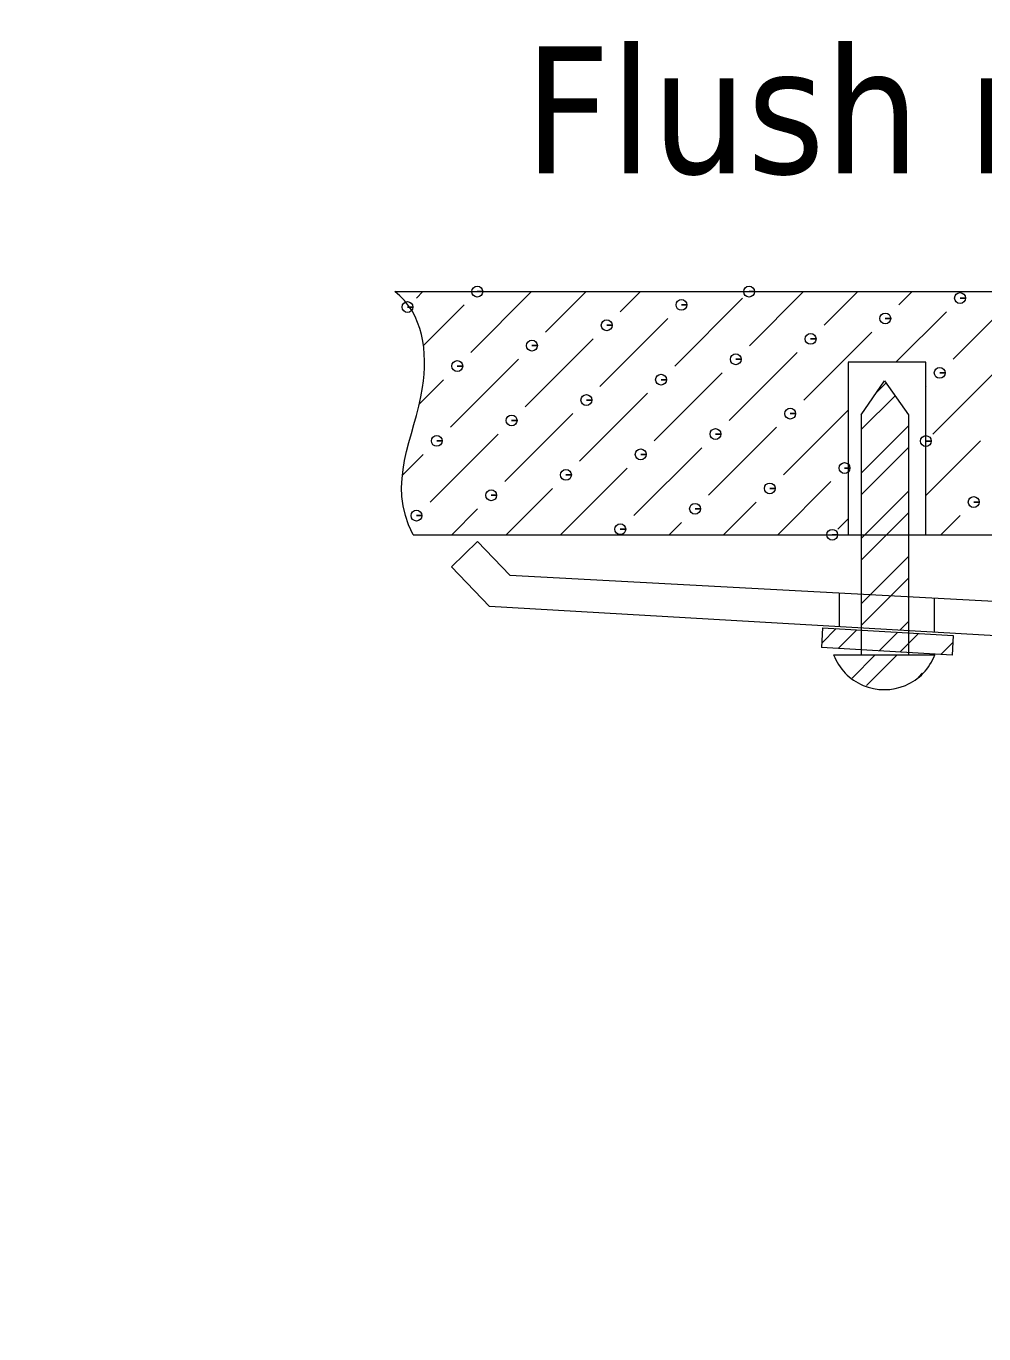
# Model space of a CAD drawing. Extents: x 2941 to 4341, y 9759 to 10726.
# Drawn here: x 3836.5 to 3874.8, y 10144.6 to 10196.9 of the extents above; entities that cross this region are included whole.
import ezdxf

# ---------------------------------------------------------------- set-up
doc = ezdxf.new("R2010")
doc.units = 0
doc.layers.get('0').update_dxf_attribs({"linetype": 'CONTINUOUS', "lineweight": 30})
doc.layers.get('Defpoints').update_dxf_attribs({"linetype": 'CONTINUOUS'})
doc.layers.add('細實線', color=1, linetype='CONTINUOUS', lineweight=13)
doc.styles.add('DIM', font='txt.shx', dxfattribs={"width": 0.7, "bigfont": 'chineset.shx'})
doc.styles.get("Standard").update_dxf_attribs({"font": 'PMingLiU.ttf', "height": 3.5})
doc.dimstyles.new('mm+in', dxfattribs={"dimscale": 3, "dimtxt": 5, "dimasz": 4, "dimexe": 1.25, "dimexo": 0.625, "dimgap": 2, "dimtad": 1, "dimtxsty": 'DIM', "dimcen": 0, "dimclrd": 1, "dimclre": 1, "dimclrt": 3, "dimadec": 0, "dimazin": 0, "dimtfac": 1, "dimtofl": 0, "dimtmove": 0, "dimatfit": 3, "dimfxl": 1, "dimlwd": -1, "dimarcsym": 0})

# ---------------------------------------------------------------- blocks, each defined once
blk = doc.blocks.new('*D9')
at = {"color": 1, "lineweight": -2}
for p, q in [((3591.702, 10511.728), (4035.79, 10511.728)), ((3591.702, 10105.028), (4035.79, 10105.028))]:
    blk.add_line(p, q, dxfattribs=at)
at = {"color": 1}
blk.add_line((4032.04, 10499.728), (4032.04, 10117.028), dxfattribs=at)
for points in [[(4034.04, 10499.728), (4030.04, 10499.728), (4032.04, 10511.728)], [(4030.04, 10117.028), (4034.04, 10117.028), (4032.04, 10105.028)]]:
    blk.add_solid(points, dxfattribs=at)
at = {"layer": 'Defpoints', "color": 0}
for p in [(3589.827, 10511.728), (3589.827, 10105.028), (4032.04, 10105.028)]:
    blk.add_point(p, dxfattribs=at)
at = {"color": 3, "insert": (4017.29, 10308.378), "char_height": 15, "attachment_point": 5, "rotation": 90, "style": 'DIM'}
blk.add_mtext('406,7mm [16"]', dxfattribs=at)
blk = doc.blocks.new('*D10')
at = {"color": 1, "lineweight": -2}
for p, q in [((3591.702, 10518.078), (4075.503, 10518.078)), ((3591.702, 10098.678), (4075.503, 10098.678))]:
    blk.add_line(p, q, dxfattribs=at)
at = {"color": 1}
blk.add_line((4071.753, 10506.078), (4071.753, 10110.678), dxfattribs=at)
for points in [[(4073.753, 10506.078), (4069.753, 10506.078), (4071.753, 10518.078)], [(4069.753, 10110.678), (4073.753, 10110.678), (4071.753, 10098.678)]]:
    blk.add_solid(points, dxfattribs=at)
at = {"layer": 'Defpoints', "color": 0}
for p in [(3589.827, 10518.078), (3589.827, 10098.678), (4071.753, 10098.678)]:
    blk.add_point(p, dxfattribs=at)
at = {"color": 3, "insert": (4057.003, 10308.378), "char_height": 15, "attachment_point": 5, "rotation": 90, "style": 'DIM'}
blk.add_mtext('419,4mm [16 1/2"]', dxfattribs=at)
blk = doc.blocks.new('*D11')
at = {"color": 1, "lineweight": -2}
for p, q in [((3591.702, 10524.428), (4118.05, 10524.428)), ((3591.702, 10092.328), (4118.05, 10092.328))]:
    blk.add_line(p, q, dxfattribs=at)
at = {"color": 1}
blk.add_line((4114.3, 10512.428), (4114.3, 10104.328), dxfattribs=at)
for points in [[(4116.3, 10512.428), (4112.3, 10512.428), (4114.3, 10524.428)], [(4112.3, 10104.328), (4116.3, 10104.328), (4114.3, 10092.328)]]:
    blk.add_solid(points, dxfattribs=at)
at = {"layer": 'Defpoints', "color": 0}
for p in [(3589.827, 10524.428), (3589.827, 10092.328), (4114.3, 10092.328)]:
    blk.add_point(p, dxfattribs=at)
at = {"color": 3, "insert": (4099.55, 10308.378), "char_height": 15, "attachment_point": 5, "rotation": 90, "style": 'DIM'}
blk.add_mtext('432,1mm [17"]', dxfattribs=at)

msp = doc.modelspace()

# ---------------------------------------------------------------- linework, layer by layer
at = {"layer": '細實線'}
for points, knots in [([(3854.51802, 10186.24349), (3854.51802, 10186.24349), (3854.73493, 10186.24349), (3854.73493, 10186.24349), (3854.73493, 10186.24349), (3854.73493, 10186.36315), (3854.63726, 10186.4604), (3854.51802, 10186.4604), (3854.51802, 10186.4604), (3854.39836, 10186.4604), (3854.30111, 10186.36315), (3854.30111, 10186.24349), (3854.30111, 10186.24349), (3854.30111, 10186.12425), (3854.39836, 10186.027), (3854.51802, 10186.027), (3854.51802, 10186.027), (3854.63726, 10186.027), (3854.73493, 10186.12425), (3854.73493, 10186.24349), (3854.73493, 10186.24349), (3854.73493, 10186.24349), (3854.51802, 10186.24349), (3854.51802, 10186.24349)], [0, 0, 0, 0, 0.14285714, 0.14285714, 0.14285714, 0.14285715, 0.28571429, 0.28571429, 0.28571429, 0.2857143, 0.42857143, 0.42857143, 0.42857143, 0.42857144, 0.57142857, 0.57142857, 0.57142857, 0.57142858, 0.71428571, 0.71428571, 0.71428571, 0.71428572, 1, 1, 1, 1]), ([(3865.38643, 10186.24349), (3865.38643, 10186.24349), (3865.60334, 10186.24349), (3865.60334, 10186.24349), (3865.60334, 10186.24349), (3865.60334, 10186.36315), (3865.50609, 10186.4604), (3865.38643, 10186.4604), (3865.38643, 10186.4604), (3865.26719, 10186.4604), (3865.16994, 10186.36315), (3865.16994, 10186.24349), (3865.16994, 10186.24349), (3865.16994, 10186.12425), (3865.26719, 10186.027), (3865.38643, 10186.027), (3865.38643, 10186.027), (3865.50609, 10186.027), (3865.60334, 10186.12425), (3865.60334, 10186.24349), (3865.60334, 10186.24349), (3865.60334, 10186.24349), (3865.38643, 10186.24349), (3865.38643, 10186.24349)], [0, 0, 0, 0, 0.14285714, 0.14285714, 0.14285714, 0.14285715, 0.28571429, 0.28571429, 0.28571429, 0.2857143, 0.42857143, 0.42857143, 0.42857143, 0.42857144, 0.57142857, 0.57142857, 0.57142857, 0.57142858, 0.71428571, 0.71428571, 0.71428571, 0.71428572, 1, 1, 1, 1]), ([(3851.95399, 10176.52476), (3850.85801, 10178.63467), (3852.01614, 10180.37377), (3852.332, 10182.41434), (3852.332, 10182.41434), (3852.54848, 10183.8156), (3852.36624, 10185.3602), (3851.22418, 10186.24095)], [0, 0, 0, 0, 0.33333333, 0.33333333, 0.33333333, 0.33333334, 1, 1, 1, 1]), ([(3862.68328, 10185.71284), (3862.68328, 10185.71284), (3862.90019, 10185.71284), (3862.90019, 10185.71284), (3862.90019, 10185.71284), (3862.90019, 10185.83207), (3862.80252, 10185.92932), (3862.68328, 10185.92932), (3862.68328, 10185.92932), (3862.56362, 10185.92932), (3862.46637, 10185.83207), (3862.46637, 10185.71284), (3862.46637, 10185.71284), (3862.46637, 10185.59318), (3862.56362, 10185.49592), (3862.68328, 10185.49592), (3862.68328, 10185.49592), (3862.80252, 10185.49592), (3862.90019, 10185.59318), (3862.90019, 10185.71284), (3862.90019, 10185.71284), (3862.90019, 10185.71284), (3862.68328, 10185.71284), (3862.68328, 10185.71284)], [0, 0, 0, 0, 0.14285714, 0.14285714, 0.14285714, 0.14285715, 0.28571429, 0.28571429, 0.28571429, 0.2857143, 0.42857143, 0.42857143, 0.42857143, 0.42857144, 0.57142857, 0.57142857, 0.57142857, 0.57142858, 0.71428571, 0.71428571, 0.71428571, 0.71428572, 1, 1, 1, 1]), ([(3873.82145, 10185.98514), (3873.82145, 10185.98514), (3874.03836, 10185.98514), (3874.03836, 10185.98514), (3874.03836, 10185.98514), (3874.03836, 10186.10438), (3873.94111, 10186.20163), (3873.82145, 10186.20163), (3873.82145, 10186.20163), (3873.70221, 10186.20163), (3873.60496, 10186.10438), (3873.60496, 10185.98514), (3873.60496, 10185.98514), (3873.60496, 10185.86548), (3873.70221, 10185.76823), (3873.82145, 10185.76823), (3873.82145, 10185.76823), (3873.94111, 10185.76823), (3874.03836, 10185.86548), (3874.03836, 10185.98514), (3874.03836, 10185.98514), (3874.03836, 10185.98514), (3873.82145, 10185.98514), (3873.82145, 10185.98514)], [0, 0, 0, 0, 0.14285714, 0.14285714, 0.14285714, 0.14285715, 0.28571429, 0.28571429, 0.28571429, 0.2857143, 0.42857143, 0.42857143, 0.42857143, 0.42857144, 0.57142857, 0.57142857, 0.57142857, 0.57142858, 0.71428571, 0.71428571, 0.71428571, 0.71428572, 1, 1, 1, 1]), ([(3851.7282, 10185.62616), (3851.7282, 10185.62616), (3851.94511, 10185.62616), (3851.94511, 10185.62616), (3851.94511, 10185.62616), (3851.94511, 10185.74582), (3851.84786, 10185.84307), (3851.7282, 10185.84307), (3851.7282, 10185.84307), (3851.60896, 10185.84307), (3851.51171, 10185.74582), (3851.51171, 10185.62616), (3851.51171, 10185.62616), (3851.51171, 10185.50692), (3851.60896, 10185.40967), (3851.7282, 10185.40967), (3851.7282, 10185.40967), (3851.84786, 10185.40967), (3851.94511, 10185.50692), (3851.94511, 10185.62616), (3851.94511, 10185.62616), (3851.94511, 10185.62616), (3851.7282, 10185.62616), (3851.7282, 10185.62616)], [0, 0, 0, 0, 0.14285714, 0.14285714, 0.14285714, 0.14285715, 0.28571429, 0.28571429, 0.28571429, 0.2857143, 0.42857143, 0.42857143, 0.42857143, 0.42857144, 0.57142857, 0.57142857, 0.57142857, 0.57142858, 0.71428571, 0.71428571, 0.71428571, 0.71428572, 1, 1, 1, 1]), ([(3870.83247, 10185.16865), (3870.83247, 10185.16865), (3871.04896, 10185.16865), (3871.04896, 10185.16865), (3871.04896, 10185.16865), (3871.04896, 10185.28832), (3870.95171, 10185.38557), (3870.83247, 10185.38557), (3870.83247, 10185.38557), (3870.71281, 10185.38557), (3870.61556, 10185.28832), (3870.61556, 10185.16865), (3870.61556, 10185.16865), (3870.61556, 10185.04942), (3870.71281, 10184.95174), (3870.83247, 10184.95174), (3870.83247, 10184.95174), (3870.95171, 10184.95174), (3871.04896, 10185.04942), (3871.04896, 10185.16865), (3871.04896, 10185.16865), (3871.04896, 10185.16865), (3870.83247, 10185.16865), (3870.83247, 10185.16865)], [0, 0, 0, 0, 0.14285714, 0.14285714, 0.14285714, 0.14285715, 0.28571429, 0.28571429, 0.28571429, 0.2857143, 0.42857143, 0.42857143, 0.42857143, 0.42857144, 0.57142857, 0.57142857, 0.57142857, 0.57142858, 0.71428571, 0.71428571, 0.71428571, 0.71428572, 1, 1, 1, 1]), ([(3859.69388, 10184.89635), (3859.69388, 10184.89635), (3859.91079, 10184.89635), (3859.91079, 10184.89635), (3859.91079, 10184.89635), (3859.91079, 10185.01601), (3859.81354, 10185.11326), (3859.69388, 10185.11326), (3859.69388, 10185.11326), (3859.57464, 10185.11326), (3859.47739, 10185.01601), (3859.47739, 10184.89635), (3859.47739, 10184.89635), (3859.47739, 10184.77711), (3859.57464, 10184.67944), (3859.69388, 10184.67944), (3859.69388, 10184.67944), (3859.81354, 10184.67944), (3859.91079, 10184.77711), (3859.91079, 10184.89635), (3859.91079, 10184.89635), (3859.91079, 10184.89635), (3859.69388, 10184.89635), (3859.69388, 10184.89635)], [0, 0, 0, 0, 0.14285714, 0.14285714, 0.14285714, 0.14285715, 0.28571429, 0.28571429, 0.28571429, 0.2857143, 0.42857143, 0.42857143, 0.42857143, 0.42857144, 0.57142857, 0.57142857, 0.57142857, 0.57142858, 0.71428571, 0.71428571, 0.71428571, 0.71428572, 1, 1, 1, 1]), ([(3867.84518, 10184.35344), (3867.84518, 10184.35344), (3868.06167, 10184.35344), (3868.06167, 10184.35344), (3868.06167, 10184.35344), (3868.06167, 10184.47268), (3867.96442, 10184.56993), (3867.84518, 10184.56993), (3867.84518, 10184.56993), (3867.72552, 10184.56993), (3867.62827, 10184.47268), (3867.62827, 10184.35344), (3867.62827, 10184.35344), (3867.62827, 10184.23378), (3867.72552, 10184.13653), (3867.84518, 10184.13653), (3867.84518, 10184.13653), (3867.96442, 10184.13653), (3868.06167, 10184.23378), (3868.06167, 10184.35344), (3868.06167, 10184.35344), (3868.06167, 10184.35344), (3867.84518, 10184.35344), (3867.84518, 10184.35344)], [0, 0, 0, 0, 0.14285714, 0.14285714, 0.14285714, 0.14285715, 0.28571429, 0.28571429, 0.28571429, 0.2857143, 0.42857143, 0.42857143, 0.42857143, 0.42857144, 0.57142857, 0.57142857, 0.57142857, 0.57142858, 0.71428571, 0.71428571, 0.71428571, 0.71428572, 1, 1, 1, 1]), ([(3856.70447, 10184.08283), (3856.70447, 10184.08283), (3856.92138, 10184.08283), (3856.92138, 10184.08283), (3856.92138, 10184.08283), (3856.92138, 10184.20249), (3856.82413, 10184.29974), (3856.70447, 10184.29974), (3856.70447, 10184.29974), (3856.58524, 10184.29974), (3856.48798, 10184.20249), (3856.48798, 10184.08283), (3856.48798, 10184.08283), (3856.48798, 10183.96359), (3856.58524, 10183.86634), (3856.70447, 10183.86634), (3856.70447, 10183.86634), (3856.82413, 10183.86634), (3856.92138, 10183.96359), (3856.92138, 10184.08283), (3856.92138, 10184.08283), (3856.92138, 10184.08283), (3856.70447, 10184.08283), (3856.70447, 10184.08283)], [0, 0, 0, 0, 0.14285714, 0.14285714, 0.14285714, 0.14285715, 0.28571429, 0.28571429, 0.28571429, 0.2857143, 0.42857143, 0.42857143, 0.42857143, 0.42857144, 0.57142857, 0.57142857, 0.57142857, 0.57142858, 0.71428571, 0.71428571, 0.71428571, 0.71428572, 1, 1, 1, 1]), ([(3853.71718, 10183.26804), (3853.71718, 10183.26804), (3853.9341, 10183.26804), (3853.9341, 10183.26804), (3853.9341, 10183.26804), (3853.9341, 10183.3877), (3853.83685, 10183.48495), (3853.71718, 10183.48495), (3853.71718, 10183.48495), (3853.59795, 10183.48495), (3853.5007, 10183.3877), (3853.5007, 10183.26804), (3853.5007, 10183.26804), (3853.5007, 10183.1488), (3853.59795, 10183.05113), (3853.71718, 10183.05113), (3853.71718, 10183.05113), (3853.83685, 10183.05113), (3853.9341, 10183.1488), (3853.9341, 10183.26804), (3853.9341, 10183.26804), (3853.9341, 10183.26804), (3853.71718, 10183.26804), (3853.71718, 10183.26804)], [0, 0, 0, 0, 0.14285714, 0.14285714, 0.14285714, 0.14285715, 0.28571429, 0.28571429, 0.28571429, 0.2857143, 0.42857143, 0.42857143, 0.42857143, 0.42857144, 0.57142857, 0.57142857, 0.57142857, 0.57142858, 0.71428571, 0.71428571, 0.71428571, 0.71428572, 1, 1, 1, 1]), ([(3864.85578, 10183.53822), (3864.85578, 10183.53822), (3865.07227, 10183.53822), (3865.07227, 10183.53822), (3865.07227, 10183.53822), (3865.07227, 10183.65789), (3864.97501, 10183.75514), (3864.85578, 10183.75514), (3864.85578, 10183.75514), (3864.73612, 10183.75514), (3864.63887, 10183.65789), (3864.63887, 10183.53822), (3864.63887, 10183.53822), (3864.63887, 10183.41899), (3864.73612, 10183.32174), (3864.85578, 10183.32174), (3864.85578, 10183.32174), (3864.97501, 10183.32174), (3865.07227, 10183.41899), (3865.07227, 10183.53822), (3865.07227, 10183.53822), (3865.07227, 10183.53822), (3864.85578, 10183.53822), (3864.85578, 10183.53822)], [0, 0, 0, 0, 0.14285714, 0.14285714, 0.14285714, 0.14285715, 0.28571429, 0.28571429, 0.28571429, 0.2857143, 0.42857143, 0.42857143, 0.42857143, 0.42857144, 0.57142857, 0.57142857, 0.57142857, 0.57142858, 0.71428571, 0.71428571, 0.71428571, 0.71428572, 1, 1, 1, 1]), ([(3861.86637, 10182.72343), (3861.86637, 10182.72343), (3862.08328, 10182.72343), (3862.08328, 10182.72343), (3862.08328, 10182.72343), (3862.08328, 10182.84309), (3861.98603, 10182.94034), (3861.86637, 10182.94034), (3861.86637, 10182.94034), (3861.74714, 10182.94034), (3861.64946, 10182.84309), (3861.64946, 10182.72343), (3861.64946, 10182.72343), (3861.64946, 10182.60419), (3861.74714, 10182.50694), (3861.86637, 10182.50694), (3861.86637, 10182.50694), (3861.98603, 10182.50694), (3862.08328, 10182.60419), (3862.08328, 10182.72343), (3862.08328, 10182.72343), (3862.08328, 10182.72343), (3861.86637, 10182.72343), (3861.86637, 10182.72343)], [0, 0, 0, 0, 0.14285714, 0.14285714, 0.14285714, 0.14285715, 0.28571429, 0.28571429, 0.28571429, 0.2857143, 0.42857143, 0.42857143, 0.42857143, 0.42857144, 0.57142857, 0.57142857, 0.57142857, 0.57142858, 0.71428571, 0.71428571, 0.71428571, 0.71428572, 1, 1, 1, 1]), ([(3873.00666, 10182.99573), (3873.00666, 10182.99573), (3873.22357, 10182.99573), (3873.22357, 10182.99573), (3873.22357, 10182.99573), (3873.22357, 10183.1154), (3873.12632, 10183.21265), (3873.00666, 10183.21265), (3873.00666, 10183.21265), (3872.88742, 10183.21265), (3872.78975, 10183.1154), (3872.78975, 10182.99573), (3872.78975, 10182.99573), (3872.78975, 10182.8765), (3872.88742, 10182.77882), (3873.00666, 10182.77882), (3873.00666, 10182.77882), (3873.12632, 10182.77882), (3873.22357, 10182.8765), (3873.22357, 10182.99573), (3873.22357, 10182.99573), (3873.22357, 10182.99573), (3873.00666, 10182.99573), (3873.00666, 10182.99573)], [0, 0, 0, 0, 0.14285714, 0.14285714, 0.14285714, 0.14285715, 0.28571429, 0.28571429, 0.28571429, 0.2857143, 0.42857143, 0.42857143, 0.42857143, 0.42857144, 0.57142857, 0.57142857, 0.57142857, 0.57142858, 0.71428571, 0.71428571, 0.71428571, 0.71428572, 1, 1, 1, 1]), ([(3858.87908, 10181.90864), (3858.87908, 10181.90864), (3859.096, 10181.90864), (3859.096, 10181.90864), (3859.096, 10181.90864), (3859.096, 10182.02788), (3858.99832, 10182.12513), (3858.87908, 10182.12513), (3858.87908, 10182.12513), (3858.75942, 10182.12513), (3858.66217, 10182.02788), (3858.66217, 10181.90864), (3858.66217, 10181.90864), (3858.66217, 10181.78898), (3858.75942, 10181.69173), (3858.87908, 10181.69173), (3858.87908, 10181.69173), (3858.99832, 10181.69173), (3859.096, 10181.78898), (3859.096, 10181.90864), (3859.096, 10181.90864), (3859.096, 10181.90864), (3858.87908, 10181.90864), (3858.87908, 10181.90864)], [0, 0, 0, 0, 0.14285714, 0.14285714, 0.14285714, 0.14285715, 0.28571429, 0.28571429, 0.28571429, 0.2857143, 0.42857143, 0.42857143, 0.42857143, 0.42857144, 0.57142857, 0.57142857, 0.57142857, 0.57142858, 0.71428571, 0.71428571, 0.71428571, 0.71428572, 1, 1, 1, 1]), ([(3855.88968, 10181.09385), (3855.88968, 10181.09385), (3856.10659, 10181.09385), (3856.10659, 10181.09385), (3856.10659, 10181.09385), (3856.10659, 10181.21309), (3856.00934, 10181.31034), (3855.88968, 10181.31034), (3855.88968, 10181.31034), (3855.77044, 10181.31034), (3855.67319, 10181.21309), (3855.67319, 10181.09385), (3855.67319, 10181.09385), (3855.67319, 10180.97419), (3855.77044, 10180.87694), (3855.88968, 10180.87694), (3855.88968, 10180.87694), (3856.00934, 10180.87694), (3856.10659, 10180.97419), (3856.10659, 10181.09385), (3856.10659, 10181.09385), (3856.10659, 10181.09385), (3855.88968, 10181.09385), (3855.88968, 10181.09385)], [0, 0, 0, 0, 0.14285714, 0.14285714, 0.14285714, 0.14285715, 0.28571429, 0.28571429, 0.28571429, 0.2857143, 0.42857143, 0.42857143, 0.42857143, 0.42857144, 0.57142857, 0.57142857, 0.57142857, 0.57142858, 0.71428571, 0.71428571, 0.71428571, 0.71428572, 1, 1, 1, 1]), ([(3867.02996, 10181.36615), (3867.02996, 10181.36615), (3867.24688, 10181.36615), (3867.24688, 10181.36615), (3867.24688, 10181.36615), (3867.24688, 10181.48539), (3867.14963, 10181.58264), (3867.02996, 10181.58264), (3867.02996, 10181.58264), (3866.91073, 10181.58264), (3866.81348, 10181.48539), (3866.81348, 10181.36615), (3866.81348, 10181.36615), (3866.81348, 10181.24649), (3866.91073, 10181.14924), (3867.02996, 10181.14924), (3867.02996, 10181.14924), (3867.14963, 10181.14924), (3867.24688, 10181.24649), (3867.24688, 10181.36615), (3867.24688, 10181.36615), (3867.24688, 10181.36615), (3867.02996, 10181.36615), (3867.02996, 10181.36615)], [0, 0, 0, 0, 0.14285714, 0.14285714, 0.14285714, 0.14285715, 0.28571429, 0.28571429, 0.28571429, 0.2857143, 0.42857143, 0.42857143, 0.42857143, 0.42857144, 0.57142857, 0.57142857, 0.57142857, 0.57142858, 0.71428571, 0.71428571, 0.71428571, 0.71428572, 1, 1, 1, 1]), ([(3864.04098, 10180.54967), (3864.04098, 10180.54967), (3864.25747, 10180.54967), (3864.25747, 10180.54967), (3864.25747, 10180.54967), (3864.25747, 10180.66891), (3864.16022, 10180.76616), (3864.04098, 10180.76616), (3864.04098, 10180.76616), (3863.92132, 10180.76616), (3863.82407, 10180.66891), (3863.82407, 10180.54967), (3863.82407, 10180.54967), (3863.82407, 10180.43001), (3863.92132, 10180.33276), (3864.04098, 10180.33276), (3864.04098, 10180.33276), (3864.16022, 10180.33276), (3864.25747, 10180.43001), (3864.25747, 10180.54967), (3864.25747, 10180.54967), (3864.25747, 10180.54967), (3864.04098, 10180.54967), (3864.04098, 10180.54967)], [0, 0, 0, 0, 0.14285714, 0.14285714, 0.14285714, 0.14285715, 0.28571429, 0.28571429, 0.28571429, 0.2857143, 0.42857143, 0.42857143, 0.42857143, 0.42857144, 0.57142857, 0.57142857, 0.57142857, 0.57142858, 0.71428571, 0.71428571, 0.71428571, 0.71428572, 1, 1, 1, 1]), ([(3852.90028, 10180.27863), (3852.90028, 10180.27863), (3853.11719, 10180.27863), (3853.11719, 10180.27863), (3853.11719, 10180.27863), (3853.11719, 10180.39829), (3853.01994, 10180.49555), (3852.90028, 10180.49555), (3852.90028, 10180.49555), (3852.78104, 10180.49555), (3852.68379, 10180.39829), (3852.68379, 10180.27863), (3852.68379, 10180.27863), (3852.68379, 10180.1594), (3852.78104, 10180.06215), (3852.90028, 10180.06215), (3852.90028, 10180.06215), (3853.01994, 10180.06215), (3853.11719, 10180.1594), (3853.11719, 10180.27863), (3853.11719, 10180.27863), (3853.11719, 10180.27863), (3852.90028, 10180.27863), (3852.90028, 10180.27863)], [0, 0, 0, 0, 0.14285714, 0.14285714, 0.14285714, 0.14285715, 0.28571429, 0.28571429, 0.28571429, 0.2857143, 0.42857143, 0.42857143, 0.42857143, 0.42857144, 0.57142857, 0.57142857, 0.57142857, 0.57142858, 0.71428571, 0.71428571, 0.71428571, 0.71428572, 1, 1, 1, 1]), ([(3872.45529, 10180.2706), (3872.45529, 10180.2706), (3872.67178, 10180.2706), (3872.67178, 10180.2706), (3872.67178, 10180.2706), (3872.67178, 10180.38984), (3872.57453, 10180.48709), (3872.45529, 10180.48709), (3872.45529, 10180.48709), (3872.33563, 10180.48709), (3872.23838, 10180.38984), (3872.23838, 10180.2706), (3872.23838, 10180.2706), (3872.23838, 10180.15094), (3872.33563, 10180.05369), (3872.45529, 10180.05369), (3872.45529, 10180.05369), (3872.57453, 10180.05369), (3872.67178, 10180.15094), (3872.67178, 10180.2706), (3872.67178, 10180.2706), (3872.67178, 10180.2706), (3872.45529, 10180.2706), (3872.45529, 10180.2706)], [0, 0, 0, 0, 0.14285714, 0.14285714, 0.14285714, 0.14285715, 0.28571429, 0.28571429, 0.28571429, 0.2857143, 0.42857143, 0.42857143, 0.42857143, 0.42857144, 0.57142857, 0.57142857, 0.57142857, 0.57142858, 0.71428571, 0.71428571, 0.71428571, 0.71428572, 1, 1, 1, 1]), ([(3861.05327, 10179.73614), (3861.05327, 10179.73614), (3861.27018, 10179.73614), (3861.27018, 10179.73614), (3861.27018, 10179.73614), (3861.27018, 10179.85538), (3861.17293, 10179.95306), (3861.05327, 10179.95306), (3861.05327, 10179.95306), (3860.93403, 10179.95306), (3860.83678, 10179.85538), (3860.83678, 10179.73614), (3860.83678, 10179.73614), (3860.83678, 10179.61691), (3860.93403, 10179.51923), (3861.05327, 10179.51923), (3861.05327, 10179.51923), (3861.17293, 10179.51923), (3861.27018, 10179.61691), (3861.27018, 10179.73614), (3861.27018, 10179.73614), (3861.27018, 10179.73614), (3861.05327, 10179.73614), (3861.05327, 10179.73614)], [0, 0, 0, 0, 0.14285714, 0.14285714, 0.14285714, 0.14285715, 0.28571429, 0.28571429, 0.28571429, 0.2857143, 0.42857143, 0.42857143, 0.42857143, 0.42857144, 0.57142857, 0.57142857, 0.57142857, 0.57142858, 0.71428571, 0.71428571, 0.71428571, 0.71428572, 1, 1, 1, 1]), ([(3858.06429, 10178.91924), (3858.06429, 10178.91924), (3858.28078, 10178.91924), (3858.28078, 10178.91924), (3858.28078, 10178.91924), (3858.28078, 10179.0389), (3858.18353, 10179.13615), (3858.06429, 10179.13615), (3858.06429, 10179.13615), (3857.94463, 10179.13615), (3857.84738, 10179.0389), (3857.84738, 10178.91924), (3857.84738, 10178.91924), (3857.84738, 10178.8), (3857.94463, 10178.70275), (3858.06429, 10178.70275), (3858.06429, 10178.70275), (3858.18353, 10178.70275), (3858.28078, 10178.8), (3858.28078, 10178.91924), (3858.28078, 10178.91924), (3858.28078, 10178.91924), (3858.06429, 10178.91924), (3858.06429, 10178.91924)], [0, 0, 0, 0, 0.14285714, 0.14285714, 0.14285714, 0.14285715, 0.28571429, 0.28571429, 0.28571429, 0.2857143, 0.42857143, 0.42857143, 0.42857143, 0.42857144, 0.57142857, 0.57142857, 0.57142857, 0.57142858, 0.71428571, 0.71428571, 0.71428571, 0.71428572, 1, 1, 1, 1]), ([(3869.20246, 10179.19154), (3869.20246, 10179.19154), (3869.41937, 10179.19154), (3869.41937, 10179.19154), (3869.41937, 10179.19154), (3869.41937, 10179.3112), (3869.32212, 10179.40845), (3869.20246, 10179.40845), (3869.20246, 10179.40845), (3869.08322, 10179.40845), (3868.98555, 10179.3112), (3868.98555, 10179.19154), (3868.98555, 10179.19154), (3868.98555, 10179.0723), (3869.08322, 10178.97463), (3869.20246, 10178.97463), (3869.20246, 10178.97463), (3869.32212, 10178.97463), (3869.41937, 10179.0723), (3869.41937, 10179.19154), (3869.41937, 10179.19154), (3869.41937, 10179.19154), (3869.20246, 10179.19154), (3869.20246, 10179.19154)], [0, 0, 0, 0, 0.14285714, 0.14285714, 0.14285714, 0.14285715, 0.28571429, 0.28571429, 0.28571429, 0.2857143, 0.42857143, 0.42857143, 0.42857143, 0.42857144, 0.57142857, 0.57142857, 0.57142857, 0.57142858, 0.71428571, 0.71428571, 0.71428571, 0.71428572, 1, 1, 1, 1]), ([(3866.21306, 10178.37675), (3866.21306, 10178.37675), (3866.42997, 10178.37675), (3866.42997, 10178.37675), (3866.42997, 10178.37675), (3866.42997, 10178.49599), (3866.33272, 10178.59324), (3866.21306, 10178.59324), (3866.21306, 10178.59324), (3866.09382, 10178.59324), (3865.99657, 10178.49599), (3865.99657, 10178.37675), (3865.99657, 10178.37675), (3865.99657, 10178.25709), (3866.09382, 10178.15984), (3866.21306, 10178.15984), (3866.21306, 10178.15984), (3866.33272, 10178.15984), (3866.42997, 10178.25709), (3866.42997, 10178.37675), (3866.42997, 10178.37675), (3866.42997, 10178.37675), (3866.21306, 10178.37675), (3866.21306, 10178.37675)], [0, 0, 0, 0, 0.14285714, 0.14285714, 0.14285714, 0.14285715, 0.28571429, 0.28571429, 0.28571429, 0.2857143, 0.42857143, 0.42857143, 0.42857143, 0.42857144, 0.57142857, 0.57142857, 0.57142857, 0.57142858, 0.71428571, 0.71428571, 0.71428571, 0.71428572, 1, 1, 1, 1]), ([(3855.07489, 10178.10445), (3855.07489, 10178.10445), (3855.2918, 10178.10445), (3855.2918, 10178.10445), (3855.2918, 10178.10445), (3855.2918, 10178.22368), (3855.19413, 10178.32093), (3855.07489, 10178.32093), (3855.07489, 10178.32093), (3854.95523, 10178.32093), (3854.85798, 10178.22368), (3854.85798, 10178.10445), (3854.85798, 10178.10445), (3854.85798, 10177.98478), (3854.95523, 10177.88753), (3855.07489, 10177.88753), (3855.07489, 10177.88753), (3855.19413, 10177.88753), (3855.2918, 10177.98478), (3855.2918, 10178.10445), (3855.2918, 10178.10445), (3855.2918, 10178.10445), (3855.07489, 10178.10445), (3855.07489, 10178.10445)], [0, 0, 0, 0, 0.14285714, 0.14285714, 0.14285714, 0.14285715, 0.28571429, 0.28571429, 0.28571429, 0.2857143, 0.42857143, 0.42857143, 0.42857143, 0.42857144, 0.57142857, 0.57142857, 0.57142857, 0.57142858, 0.71428571, 0.71428571, 0.71428571, 0.71428572, 1, 1, 1, 1]), ([(3874.36605, 10177.83426), (3874.36605, 10177.83426), (3874.58296, 10177.83426), (3874.58296, 10177.83426), (3874.58296, 10177.83426), (3874.58296, 10177.9535), (3874.48571, 10178.05075), (3874.36605, 10178.05075), (3874.36605, 10178.05075), (3874.24682, 10178.05075), (3874.14956, 10177.9535), (3874.14956, 10177.83426), (3874.14956, 10177.83426), (3874.14956, 10177.7146), (3874.24682, 10177.61735), (3874.36605, 10177.61735), (3874.36605, 10177.61735), (3874.48571, 10177.61735), (3874.58296, 10177.7146), (3874.58296, 10177.83426), (3874.58296, 10177.83426), (3874.58296, 10177.83426), (3874.36605, 10177.83426), (3874.36605, 10177.83426)], [0, 0, 0, 0, 0.14285714, 0.14285714, 0.14285714, 0.14285715, 0.28571429, 0.28571429, 0.28571429, 0.2857143, 0.42857143, 0.42857143, 0.42857143, 0.42857144, 0.57142857, 0.57142857, 0.57142857, 0.57142858, 0.71428571, 0.71428571, 0.71428571, 0.71428572, 1, 1, 1, 1]), ([(3863.22577, 10177.56196), (3863.22577, 10177.56196), (3863.44268, 10177.56196), (3863.44268, 10177.56196), (3863.44268, 10177.56196), (3863.44268, 10177.68119), (3863.34543, 10177.77844), (3863.22577, 10177.77844), (3863.22577, 10177.77844), (3863.10653, 10177.77844), (3863.00928, 10177.68119), (3863.00928, 10177.56196), (3863.00928, 10177.56196), (3863.00928, 10177.44229), (3863.10653, 10177.34504), (3863.22577, 10177.34504), (3863.22577, 10177.34504), (3863.34543, 10177.34504), (3863.44268, 10177.44229), (3863.44268, 10177.56196), (3863.44268, 10177.56196), (3863.44268, 10177.56196), (3863.22577, 10177.56196), (3863.22577, 10177.56196)], [0, 0, 0, 0, 0.14285714, 0.14285714, 0.14285714, 0.14285715, 0.28571429, 0.28571429, 0.28571429, 0.2857143, 0.42857143, 0.42857143, 0.42857143, 0.42857144, 0.57142857, 0.57142857, 0.57142857, 0.57142858, 0.71428571, 0.71428571, 0.71428571, 0.71428572, 1, 1, 1, 1]), ([(3852.0876, 10177.28965), (3852.0876, 10177.28965), (3852.30409, 10177.28965), (3852.30409, 10177.28965), (3852.30409, 10177.28965), (3852.30409, 10177.40889), (3852.20684, 10177.50614), (3852.0876, 10177.50614), (3852.0876, 10177.50614), (3851.96794, 10177.50614), (3851.87069, 10177.40889), (3851.87069, 10177.28965), (3851.87069, 10177.28965), (3851.87069, 10177.16999), (3851.96794, 10177.07274), (3852.0876, 10177.07274), (3852.0876, 10177.07274), (3852.20684, 10177.07274), (3852.30409, 10177.16999), (3852.30409, 10177.28965), (3852.30409, 10177.28965), (3852.30409, 10177.28965), (3852.0876, 10177.28965), (3852.0876, 10177.28965)], [0, 0, 0, 0, 0.14285714, 0.14285714, 0.14285714, 0.14285715, 0.28571429, 0.28571429, 0.28571429, 0.2857143, 0.42857143, 0.42857143, 0.42857143, 0.42857144, 0.57142857, 0.57142857, 0.57142857, 0.57142858, 0.71428571, 0.71428571, 0.71428571, 0.71428572, 1, 1, 1, 1]), ([(3860.23679, 10176.74674), (3860.23679, 10176.74674), (3860.45328, 10176.74674), (3860.45328, 10176.74674), (3860.45328, 10176.74674), (3860.45328, 10176.8664), (3860.35603, 10176.96365), (3860.23679, 10176.96365), (3860.23679, 10176.96365), (3860.11713, 10176.96365), (3860.01988, 10176.8664), (3860.01988, 10176.74674), (3860.01988, 10176.74674), (3860.01988, 10176.6275), (3860.11713, 10176.53025), (3860.23679, 10176.53025), (3860.23679, 10176.53025), (3860.35603, 10176.53025), (3860.45328, 10176.6275), (3860.45328, 10176.74674), (3860.45328, 10176.74674), (3860.45328, 10176.74674), (3860.23679, 10176.74674), (3860.23679, 10176.74674)], [0, 0, 0, 0, 0.14285714, 0.14285714, 0.14285714, 0.14285715, 0.28571429, 0.28571429, 0.28571429, 0.2857143, 0.42857143, 0.42857143, 0.42857143, 0.42857144, 0.57142857, 0.57142857, 0.57142857, 0.57142858, 0.71428571, 0.71428571, 0.71428571, 0.71428572, 1, 1, 1, 1]), ([(3868.70987, 10176.52518), (3868.70987, 10176.52518), (3868.92678, 10176.52518), (3868.92678, 10176.52518), (3868.92678, 10176.52518), (3868.92678, 10176.64484), (3868.82953, 10176.74209), (3868.70987, 10176.74209), (3868.70987, 10176.74209), (3868.59063, 10176.74209), (3868.49338, 10176.64484), (3868.49338, 10176.52518), (3868.49338, 10176.52518), (3868.49338, 10176.40594), (3868.59063, 10176.30827), (3868.70987, 10176.30827), (3868.70987, 10176.30827), (3868.82953, 10176.30827), (3868.92678, 10176.40594), (3868.92678, 10176.52518), (3868.92678, 10176.52518), (3868.92678, 10176.52518), (3868.70987, 10176.52518), (3868.70987, 10176.52518)], [0, 0, 0, 0, 0.14285714, 0.14285714, 0.14285714, 0.14285715, 0.28571429, 0.28571429, 0.28571429, 0.2857143, 0.42857143, 0.42857143, 0.42857143, 0.42857144, 0.57142857, 0.57142857, 0.57142857, 0.57142858, 0.71428571, 0.71428571, 0.71428571, 0.71428572, 1, 1, 1, 1]), ([(3868.76737, 10171.72522), (3868.97752, 10171.17512), (3869.40331, 10170.73495), (3869.94453, 10170.5062), (3869.94453, 10170.5062), (3870.48575, 10170.27745), (3871.09631, 10170.27745), (3871.6388, 10170.5062), (3871.6388, 10170.5062), (3872.1796, 10170.73495), (3872.60455, 10171.17512), (3872.81469, 10171.72522)], [0, 0, 0, 0, 0.25, 0.25, 0.25, 0.25000001, 0.5, 0.5, 0.5, 0.50000001, 1, 1, 1, 1])]:
    msp.add_open_spline(points, degree=3, knots=knots, dxfattribs=at)
for points in [[(3894.99759, 10186.23968), (3894.99759, 10186.23968), (3851.22418, 10186.23968), (3851.22418, 10186.23968)], [(3852.0876, 10185.98472), (3852.0876, 10185.98472), (3852.34553, 10186.24306), (3852.34553, 10186.24306)], [(3854.2601, 10183.8101), (3854.2601, 10183.8101), (3856.69221, 10186.24306), (3856.69221, 10186.24306)], [(3857.24908, 10184.6249), (3857.24908, 10184.6249), (3858.86682, 10186.24306), (3858.86682, 10186.24306)], [(3860.23679, 10185.44011), (3860.23679, 10185.44011), (3861.03932, 10186.24306), (3861.03932, 10186.24306)], [(3862.41098, 10183.26761), (3862.41098, 10183.26761), (3865.12808, 10185.98472), (3865.12808, 10185.98472)], [(3865.40038, 10184.08241), (3865.40038, 10184.08241), (3867.56019, 10186.24306), (3867.56019, 10186.24306)], [(3868.38767, 10184.89593), (3868.38767, 10184.89593), (3869.73311, 10186.24306), (3869.73311, 10186.24306)], [(3871.37707, 10185.71241), (3871.37707, 10185.71241), (3871.90772, 10186.24306), (3871.90772, 10186.24306)], [(3873.55126, 10183.5378), (3873.55126, 10183.5378), (3876.25441, 10186.24306), (3876.25441, 10186.24306)], [(3852.36455, 10184.0879), (3852.36455, 10184.0879), (3853.9878, 10185.71241), (3853.9878, 10185.71241)], [(3871.25741, 10183.41856), (3871.25741, 10183.41856), (3873.27896, 10185.44011), (3873.27896, 10185.44011)], [(3859.42157, 10182.45071), (3859.42157, 10182.45071), (3862.13868, 10185.16823), (3862.13868, 10185.16823)], [(3856.43429, 10181.63761), (3856.43429, 10181.63761), (3859.15139, 10184.35259), (3859.15139, 10184.35259)], [(3867.57288, 10181.90822), (3867.57288, 10181.90822), (3870.28956, 10184.6249), (3870.28956, 10184.6249)], [(3864.58347, 10181.093), (3864.58347, 10181.093), (3867.30227, 10183.8101), (3867.30227, 10183.8101)], [(3853.44488, 10180.8207), (3853.44488, 10180.8207), (3856.16198, 10183.5378), (3856.16198, 10183.5378)], [(3872.4536, 10183.41856), (3872.4536, 10183.41856), (3869.34115, 10183.41856), (3869.34115, 10183.41856)], [(3869.34326, 10183.41645), (3869.34326, 10183.41645), (3869.34326, 10176.52264), (3869.34326, 10176.52264)], [(3872.4536, 10176.52476), (3872.4536, 10176.52476), (3872.4536, 10183.41856), (3872.4536, 10183.41856)], [(3861.59619, 10180.27821), (3861.59619, 10180.27821), (3864.31286, 10182.99531), (3864.31286, 10182.99531)], [(3872.73435, 10180.54924), (3872.73435, 10180.54924), (3875.45146, 10183.26761), (3875.45146, 10183.26761)], [(3852.18274, 10181.73317), (3852.18274, 10181.73317), (3853.17258, 10182.72301), (3853.17258, 10182.72301)], [(3869.8663, 10181.32387), (3869.8663, 10181.32387), (3870.79949, 10182.68157), (3870.79949, 10182.68157)], [(3870.46841, 10182.19616), (3870.46841, 10182.19616), (3870.86376, 10182.59109), (3870.86376, 10182.59109)], [(3870.80287, 10182.67988), (3870.80287, 10182.67988), (3871.76016, 10181.32218), (3871.76016, 10181.32218)], [(3872.45529, 10182.44394), (3872.45529, 10182.44394), (3872.46417, 10182.45071), (3872.46417, 10182.45071)], [(3858.60678, 10179.46342), (3858.60678, 10179.46342), (3861.32388, 10182.18052), (3861.32388, 10182.18052)], [(3869.86842, 10180.72556), (3869.86842, 10180.72556), (3871.22443, 10182.08158), (3871.22443, 10182.08158)], [(3855.61738, 10178.64863), (3855.61738, 10178.64863), (3858.33659, 10181.36531), (3858.33659, 10181.36531)], [(3866.75766, 10178.91881), (3866.75766, 10178.91881), (3869.34326, 10181.50611), (3869.34326, 10181.50611)], [(3869.8663, 10181.32387), (3869.8663, 10181.32387), (3869.8663, 10171.72691), (3869.8663, 10171.72691)], [(3871.76016, 10181.32218), (3871.76016, 10181.32218), (3871.76016, 10171.72522), (3871.76016, 10171.72522)], [(3863.76868, 10178.10402), (3863.76868, 10178.10402), (3866.48536, 10180.8207), (3866.48536, 10180.8207)], [(3869.86842, 10178.98858), (3869.86842, 10178.98858), (3871.75846, 10180.87821), (3871.75846, 10180.87821)], [(3852.63009, 10177.83341), (3852.63009, 10177.83341), (3855.34719, 10180.5484), (3855.34719, 10180.5484)], [(3872.45529, 10178.09683), (3872.45529, 10178.09683), (3874.63666, 10180.27821), (3874.63666, 10180.27821)], [(3851.5375, 10178.91543), (3851.5375, 10178.91543), (3852.35779, 10179.73572), (3852.35779, 10179.73572)], [(3860.78097, 10177.28881), (3860.78097, 10177.28881), (3863.49807, 10180.00591), (3863.49807, 10180.00591)], [(3869.86842, 10178.11798), (3869.86842, 10178.11798), (3871.75846, 10180.00802), (3871.75846, 10180.00802)], [(3857.84188, 10176.52476), (3857.84188, 10176.52476), (3860.50867, 10179.19112), (3860.50867, 10179.19112)], [(3866.5361, 10176.52476), (3866.5361, 10176.52476), (3868.65997, 10178.64863), (3868.65997, 10178.64863)], [(3855.6677, 10176.52476), (3855.6677, 10176.52476), (3857.51969, 10178.37632), (3857.51969, 10178.37632)], [(3870.0126, 10176.52476), (3870.0126, 10176.52476), (3871.75846, 10178.27062), (3871.75846, 10178.27062)], [(3853.4952, 10176.52476), (3853.4952, 10176.52476), (3854.5324, 10177.56111), (3854.5324, 10177.56111)], [(3864.36318, 10176.52476), (3864.36318, 10176.52476), (3865.67057, 10177.83341), (3865.67057, 10177.83341)], [(3862.18899, 10176.52476), (3862.18899, 10176.52476), (3862.68328, 10177.01862), (3862.68328, 10177.01862)], [(3868.93227, 10176.74632), (3868.93227, 10176.74632), (3869.34326, 10177.15942), (3869.34326, 10177.15942)], [(3870.88279, 10176.52476), (3870.88279, 10176.52476), (3871.75846, 10177.40001), (3871.75846, 10177.40001)], [(3873.05697, 10176.52476), (3873.05697, 10176.52476), (3873.82145, 10177.28881), (3873.82145, 10177.28881)], [(3851.95187, 10176.52476), (3851.95187, 10176.52476), (3896.61871, 10176.52476), (3896.61871, 10176.52476)], [(3869.86842, 10176.37888), (3869.86842, 10176.37888), (3870.01387, 10176.52476), (3870.01387, 10176.52476)], [(3869.86842, 10175.50827), (3869.86842, 10175.50827), (3870.88279, 10176.52476), (3870.88279, 10176.52476)], [(3854.52521, 10176.25245), (3854.52521, 10176.25245), (3853.48294, 10175.24823), (3853.48294, 10175.24823)], [(3855.81695, 10174.90997), (3855.81695, 10174.90997), (3854.52352, 10176.25372), (3854.52352, 10176.25372)], [(3870.23628, 10174.13831), (3870.23628, 10174.13831), (3871.76016, 10175.66134), (3871.76016, 10175.66134)], [(3853.48125, 10175.24823), (3853.48125, 10175.24823), (3855.00893, 10173.66178), (3855.00893, 10173.66178)], [(3855.81526, 10174.9087), (3855.81526, 10174.9087), (3886.3372, 10173.27362), (3886.3372, 10173.27362)], [(3871.06122, 10174.09391), (3871.06122, 10174.09391), (3871.76016, 10174.792), (3871.76016, 10174.792)], [(3868.98766, 10174.203), (3868.98766, 10174.203), (3868.98766, 10172.84699), (3868.98766, 10172.84699)], [(3869.86842, 10173.77087), (3869.86842, 10173.77087), (3870.23628, 10174.13831), (3870.23628, 10174.13831)], [(3869.86842, 10172.90026), (3869.86842, 10172.90026), (3871.06122, 10174.09391), (3871.06122, 10174.09391)], [(3872.78975, 10174.00173), (3872.78975, 10174.00173), (3872.78975, 10172.62881), (3872.78975, 10172.62881)], [(3886.98539, 10171.80133), (3886.98539, 10171.80133), (3855.00724, 10173.66389), (3855.00724, 10173.66389)], [(3871.41344, 10172.7083), (3871.41344, 10172.7083), (3871.76016, 10173.05333), (3871.76016, 10173.05333)], [(3868.32509, 10172.80851), (3868.32509, 10172.80851), (3868.27985, 10172.01824), (3868.27985, 10172.01824)], [(3868.28873, 10172.1916), (3868.28873, 10172.1916), (3868.87308, 10172.77553), (3868.87308, 10172.77553)], [(3868.32382, 10172.80513), (3868.32382, 10172.80513), (3873.54788, 10172.50196), (3873.54788, 10172.50196)], [(3868.9458, 10171.97849), (3868.9458, 10171.97849), (3869.69506, 10172.72902), (3869.69506, 10172.72902)], [(3870.58934, 10171.88463), (3870.58934, 10171.88463), (3871.3386, 10172.63346), (3871.3386, 10172.63346)], [(3871.76016, 10172.18484), (3871.76016, 10172.18484), (3872.161, 10172.58483), (3872.161, 10172.58483)], [(3873.54788, 10172.50196), (3873.54788, 10172.50196), (3873.50264, 10171.71084), (3873.50264, 10171.71084)], [(3873.50094, 10171.71296), (3873.50094, 10171.71296), (3868.27647, 10172.01613), (3868.27647, 10172.01613)], [(3871.41174, 10171.836), (3871.41174, 10171.836), (3871.76016, 10172.18484), (3871.76016, 10172.18484)], [(3873.05528, 10171.74044), (3873.05528, 10171.74044), (3873.53223, 10172.21782), (3873.53223, 10172.21782)], [(3868.76568, 10171.72522), (3868.76568, 10171.72522), (3872.81258, 10171.72522), (3872.81258, 10171.72522)], [(3869.50605, 10170.79922), (3869.50605, 10170.79922), (3870.43163, 10171.72522), (3870.43163, 10171.72522)], [(3870.07645, 10170.50071), (3870.07645, 10170.50071), (3871.30223, 10171.72522), (3871.30223, 10171.72522)], [(3872.15381, 10170.83897), (3872.15381, 10170.83897), (3872.30307, 10170.98781), (3872.30307, 10170.98781)]]:
    msp.add_open_spline(points, degree=3, dxfattribs=at)

# ---------------------------------------------------------------- texts
at = {"layer": '細實線', "insert": (3856.39744, 10196.03941), "char_height": 5.0739515, "width": 79.3483601, "attachment_point": 1}
msp.add_mtext('{\\fTahoma|b0|i0|c0|p34;Flush mount cut}', dxfattribs=at)

# ---------------------------------------------------------------- dimensions: what is measured, and where the dimension line sits
for base, p1, p2, picture, middle in [((4114.29992, 10092.32776), (3589.82712, 10524.42776), (3589.82712, 10092.32776), '*D11', (4099.54992, 10308.37776)), ((4071.7532, 10098.67776), (3589.82712, 10518.07776), (3589.82712, 10098.67776), '*D10', (4057.0032, 10308.37776)), ((4032.0403, 10105.02776), (3589.82712, 10511.72776), (3589.82712, 10105.02776), '*D9', (4017.2903, 10308.37776))]:
    dim = msp.add_linear_dim(base=base, p1=p1, p2=p2, angle=90, dimstyle='mm+in', override={"dimpost": 'mm'})
    dim.commit()
    dim.dimension.update_dxf_attribs({"geometry": picture, "text_midpoint": middle})

doc.saveas('drawing.dxf')
